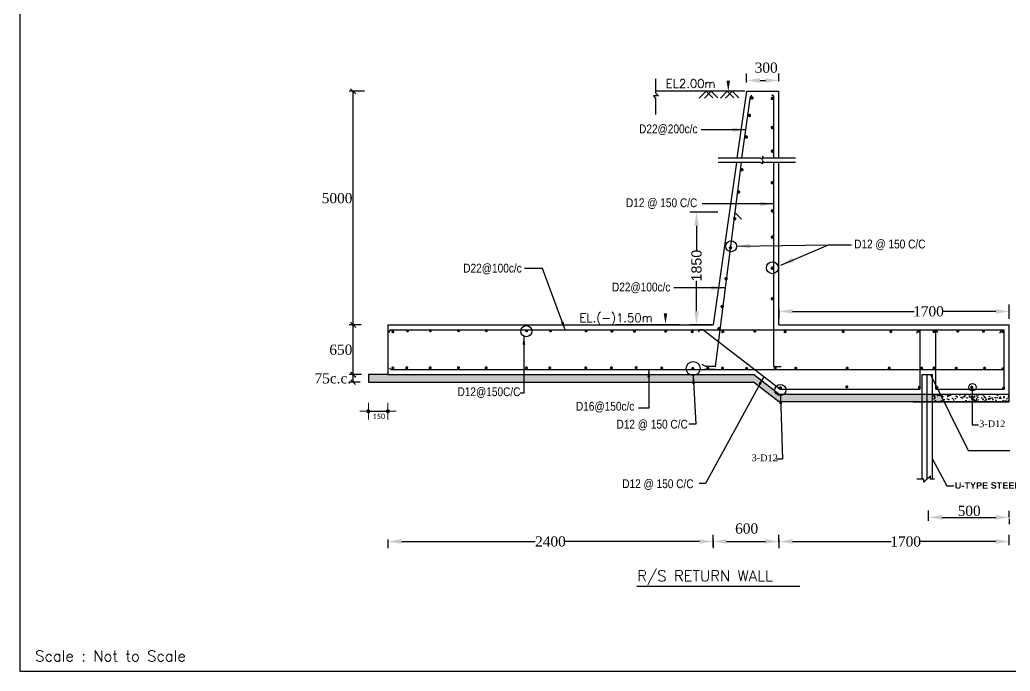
# Model space of a CAD drawing. Extents: x -298162 to 1078160, y -513173 to -216568.
# Drawn here: x 353151 to 367770, y -288802 to -279196 of the extents above; entities that cross this region are included whole.
import ezdxf

# ---------------------------------------------------------------- set-up
doc = ezdxf.new("R2010")
doc.units = 0
doc.header["$MEASUREMENT"] = 0
doc.layers.get('0').update_dxf_attribs({"linetype": 'CONTINUOUS'})
doc.layers.get('DEFPOINTS').update_dxf_attribs({"linetype": 'CONTINUOUS'})
doc.layers.add('Dim', color=7, linetype='CONTINUOUS', lineweight=9)
for name, color, linetype in [('LINE', 7, 'CONTINUOUS'), ('SLOPEEARTH', 3, 'CONTINUOUS'), ('TEXT', 10, 'CONTINUOUS')]:
    doc.layers.add(name, color=color, linetype=linetype)
doc.styles.add('ARIAL', font='ARIALN.TTF')
doc.styles.add('Arial-20', font='arial.ttf')
doc.styles.add('BIG', font='ROMANT.SHX')
doc.styles.add('cb', font='calibri.ttf')
doc.styles.get("Standard").update_dxf_attribs({"font": 'times.ttf', "height": 250})
doc.styles.add('style1', font='times.ttf')
doc.styles.add('sum', font='arialbd.ttf')
doc.dimstyles.new('3', dxfattribs={"dimtxt": 225, "dimasz": 350, "dimexe": 100, "dimexo": 25, "dimgap": 9, "dimtad": 0, "dimdec": 0, "dimzin": 0, "dimdsep": 46, "dimtxsty": 'Standard', "dimcen": 0, "dimclrt": 256, "dimadec": 0, "dimazin": 0, "dimtfac": 1, "dimtdec": 0, "dimtofl": 0, "dimtmove": 2, "dimatfit": 3, "dimfxl": 1, "dimtolj": 1, "dimtzin": 0, "dimarcsym": 0})
doc.dimstyles.new('FAHIM', dxfattribs={"dimscale": 0.6, "dimtxt": 150, "dimasz": 0.25, "dimexe": 0.18, "dimexo": 0.0625, "dimgap": 5, "dimtad": 1, "dimdec": 0, "dimrnd": 1, "dimzin": 12, "dimdsep": 46, "dimtxsty": 'cb', "dimblk1": 'FAHIM', "dimblk2": 'FAHIM', "dimsah": 1, "dimcen": -0.09, "dimse1": 1, "dimse2": 1, "dimclrd": 7, "dimclrt": 7, "dimadec": 0, "dimazin": 0, "dimtfac": 0.01, "dimtdec": 0, "dimtmove": 2, "dimatfit": 3, "dimldrblk": 'FAHIM', "dimfxl": 1, "dimtolj": 1, "dimtzin": 12, "dimarcsym": 0})
doc.dimstyles.new('Oblique', dxfattribs={"dimtxt": 75, "dimasz": 75, "dimexe": 60, "dimexo": 60, "dimgap": 25, "dimtad": 2, "dimtih": 1, "dimtoh": 1, "dimdec": 0, "dimzin": 0, "dimdsep": 46, "dimtxsty": 'Standard', "dimblk": 'OBLIQUE', "dimcen": 0, "dimadec": 0, "dimazin": 0, "dimtfac": 1, "dimtdec": 0, "dimtofl": 0, "dimtmove": 0, "dimatfit": 3, "dimldrblk": 'NONE', "dimfxl": 1, "dimtolj": 1, "dimtzin": 0, "dimarcsym": 0})
doc.dimstyles.get("Standard").update_dxf_attribs({"dimtxt": 75, "dimasz": 75, "dimexe": 60, "dimexo": 60, "dimgap": 100, "dimtad": 1, "dimdec": 0, "dimzin": 0, "dimdsep": 46, "dimtxsty": 'style1', "dimcen": 0.09, "dimclrd": 5, "dimclre": 5, "dimadec": 0, "dimazin": 0, "dimtfac": 1, "dimtdec": 0, "dimtofl": 0, "dimtmove": 0, "dimatfit": 3, "dimfxl": 1, "dimtolj": 1, "dimtzin": 0, "dimarcsym": 0})

# ---------------------------------------------------------------- blocks, each defined once
blk = doc.blocks.new('_Oblique')
at = {"color": 0, "linetype": 'ByBlock', "lineweight": -2}
blk.add_line((-0.5, -0.5), (0.5, 0.5), dxfattribs=at)
blk = doc.blocks.new('*D62')
at = {"layer": 'DEFPOINTS', "color": 0, "lineweight": -2}
for p in [(358072, -283694), (358249, -283694), (358253, -284429)]:
    blk.add_point(p, dxfattribs=at)
at = {"layer": 'LINE', "color": 0, "lineweight": -2}
for p, q in [((358189, -283694), (358012, -283694)), ((358072, -284429), (358072, -283694)), ((358193, -284429), (358012, -284429))]:
    blk.add_line(p, q, dxfattribs=at)
at = {"layer": 'LINE', "color": 0, "lineweight": -2, "xscale": 75, "yscale": 75, "zscale": 75}
for p, rotation in [((358072, -283694), 90), ((358072, -284429), 270)]:
    blk.add_blockref('_Oblique', p, dxfattribs=dict(at, rotation=rotation))
at = {"layer": 'LINE', "color": 0, "insert": (357890, -284062), "char_height": 250, "attachment_point": 5}
blk.add_mtext('\\A1;{\\H0.6x;650}', dxfattribs=at)
blk = doc.blocks.new('_None')
blk = doc.blocks.new('*D63')
at = {"layer": 'DEFPOINTS', "color": 0, "lineweight": -2}
for p in [(364357, -283443), (367757, -283496), (367757, -283630)]:
    blk.add_point(p, dxfattribs=at)
at = {"layer": 'LINE', "color": 0, "lineweight": -2}
for p, q in [((367757, -283605), (367757, -283396)), ((364357, -283468), (364357, -283596)), ((364557, -283496), (366351, -283496)), ((367557, -283496), (366778, -283496))]:
    blk.add_line(p, q, dxfattribs=at)
for points in [[(364557, -283462), (364557, -283529), (364357, -283496)], [(367557, -283462), (367557, -283529), (367757, -283496)]]:
    blk.add_solid(points, dxfattribs=at)
at = {"layer": 'LINE', "insert": (366564, -283496), "char_height": 250, "attachment_point": 5}
blk.add_mtext('\\A1;{\\H0.6x;1700}', dxfattribs=at)
blk = doc.blocks.new('*D66')
at = {"layer": 'DEFPOINTS', "color": 0, "lineweight": -2}
for p in [(358072, -280250), (358300, -280250), (358249, -283694)]:
    blk.add_point(p, dxfattribs=at)
at = {"layer": 'LINE', "color": 0, "lineweight": -2}
for p, q in [((358240, -280250), (358012, -280250)), ((358072, -283694), (358072, -280250)), ((358189, -283694), (358012, -283694))]:
    blk.add_line(p, q, dxfattribs=at)
at = {"layer": 'LINE', "color": 0, "lineweight": -2, "xscale": 75, "yscale": 75, "zscale": 75}
for p, rotation in [((358072, -280250), 90), ((358072, -283694), 270)]:
    blk.add_blockref('_Oblique', p, dxfattribs=dict(at, rotation=rotation))
at = {"layer": 'LINE', "color": 0, "insert": (357835, -281826), "char_height": 250, "attachment_point": 5}
blk.add_mtext('\\A1;{\\H0.6x;5000}', dxfattribs=at)
blk = doc.blocks.new('*D67')
at = {"layer": 'DEFPOINTS', "color": 0, "lineweight": -2}
for p in [(364357, -286837), (367757, -286890), (367757, -286968)]:
    blk.add_point(p, dxfattribs=at)
at = {"layer": 'LINE', "color": 0, "lineweight": -2}
for p, q in [((367757, -286943), (367757, -286790)), ((364357, -286862), (364357, -286990)), ((364557, -286890), (366013, -286890)), ((367557, -286890), (366440, -286890))]:
    blk.add_line(p, q, dxfattribs=at)
for points in [[(364557, -286856), (364557, -286923), (364357, -286890)], [(367557, -286856), (367557, -286923), (367757, -286890)]]:
    blk.add_solid(points, dxfattribs=at)
at = {"layer": 'LINE', "insert": (366227, -286890), "char_height": 250, "attachment_point": 5}
blk.add_mtext('\\A1;{\\H0.6x;1700}', dxfattribs=at)
blk = doc.blocks.new('*D68')
at = {"layer": 'DEFPOINTS', "color": 0, "lineweight": -2}
for p in [(366562, -286610), (367757, -286528), (367757, -286534)]:
    blk.add_point(p, dxfattribs=at)
at = {"layer": 'LINE', "color": 0, "lineweight": -2}
for p, q in [((366562, -286585), (366562, -286434)), ((366762, -286534), (367557, -286534)), ((367757, -286553), (367757, -286634))]:
    blk.add_line(p, q, dxfattribs=at)
for points in [[(366762, -286500), (366762, -286567), (366562, -286534)], [(367557, -286500), (367557, -286567), (367757, -286534)]]:
    blk.add_solid(points, dxfattribs=at)
at = {"layer": 'LINE', "insert": (367164, -286439), "char_height": 250, "attachment_point": 5}
blk.add_mtext('\\A1;{\\H0.6x;500}', dxfattribs=at)
blk = doc.blocks.new('*D69')
at = {"layer": 'DEFPOINTS', "color": 0, "lineweight": -2}
for p in [(358584, -286834), (358584, -286890), (363384, -286834)]:
    blk.add_point(p, dxfattribs=at)
at = {"layer": 'LINE', "color": 0, "lineweight": -2}
for p, q in [((358584, -286859), (358584, -286990)), ((358784, -286890), (360759, -286890)), ((363184, -286890), (361208, -286890)), ((363384, -286859), (363384, -286990))]:
    blk.add_line(p, q, dxfattribs=at)
for points in [[(358784, -286856), (358784, -286923), (358584, -286890)], [(363184, -286856), (363184, -286923), (363384, -286890)]]:
    blk.add_solid(points, dxfattribs=at)
at = {"layer": 'LINE', "insert": (360984, -286890), "char_height": 250, "attachment_point": 5}
blk.add_mtext('\\A1;{\\H0.6x;2400}', dxfattribs=at)
blk = doc.blocks.new('*D70')
at = {"layer": 'DEFPOINTS', "color": 0, "lineweight": -2}
for p in [(358066, -284429), (358072, -284429), (358230, -284541)]:
    blk.add_point(p, dxfattribs=at)
at = {"layer": 'LINE', "color": 0, "lineweight": -2}
for p, q in [((358072, -284541), (358072, -284429)), ((358123, -284429), (358129, -284429)), ((358173, -284541), (358015, -284541))]:
    blk.add_line(p, q, dxfattribs=at)
at = {"layer": 'LINE', "color": 0, "lineweight": -2, "xscale": 71.25, "yscale": 71.25, "zscale": 71.25}
for p, rotation in [((358072, -284429), 90), ((358072, -284541), 270)]:
    blk.add_blockref('_Oblique', p, dxfattribs=dict(at, rotation=rotation))
at = {"layer": 'LINE', "color": 0, "insert": (357772, -284485), "char_height": 250, "attachment_point": 5}
blk.add_mtext('\\A1;{\\H0.6x;75c.c.}', dxfattribs=at)
blk = doc.blocks.new('*D71')
at = {"layer": 'DEFPOINTS', "color": 0, "lineweight": -2}
for p in [(364357, -280090), (363879, -280146), (364357, -280125)]:
    blk.add_point(p, dxfattribs=at)
at = {"layer": 'LINE', "color": 0, "lineweight": -2}
for p, q in [((363879, -280121), (363879, -279990)), ((364079, -280090), (364157, -280090)), ((364357, -280100), (364357, -279990))]:
    blk.add_line(p, q, dxfattribs=at)
for points in [[(364079, -280056), (364079, -280123), (363879, -280090)], [(364157, -280056), (364157, -280123), (364357, -280090)]]:
    blk.add_solid(points, dxfattribs=at)
at = {"layer": 'LINE', "insert": (364169, -279903), "char_height": 250, "attachment_point": 5}
blk.add_mtext('\\A1;{\\H0.6x;300}', dxfattribs=at)
blk = doc.blocks.new('*D72')
at = {"layer": 'DEFPOINTS', "color": 0, "lineweight": -2}
for p in [(364357, -286890), (364357, -286925), (363384, -286990)]:
    blk.add_point(p, dxfattribs=at)
at = {"layer": 'LINE', "color": 0, "lineweight": -2}
for p, q in [((363384, -286965), (363384, -286790)), ((364357, -286900), (364357, -286790)), ((363584, -286890), (364157, -286890))]:
    blk.add_line(p, q, dxfattribs=at)
for points in [[(363584, -286856), (363584, -286923), (363384, -286890)], [(364157, -286856), (364157, -286923), (364357, -286890)]]:
    blk.add_solid(points, dxfattribs=at)
at = {"layer": 'LINE', "insert": (363880, -286699), "char_height": 250, "attachment_point": 5}
blk.add_mtext('\\A1;{\\H0.6x;600}', dxfattribs=at)
blk = doc.blocks.new('*D73')
at = {"layer": 'DEFPOINTS', "color": 0, "lineweight": -2}
for p in [(363140, -282033), (363482, -282033), (363384, -283694)]:
    blk.add_point(p, dxfattribs=at)
at = {"layer": 'LINE', "color": 0, "lineweight": -2}
for p, q in [((363457, -282033), (363040, -282033)), ((363140, -282233), (363140, -282595)), ((363140, -283494), (363140, -283047)), ((363359, -283694), (363040, -283694))]:
    blk.add_line(p, q, dxfattribs=at)
for points in [[(363107, -282233), (363174, -282233), (363140, -282033)], [(363107, -283494), (363174, -283494), (363140, -283694)]]:
    blk.add_solid(points, dxfattribs=at)
at = {"layer": 'LINE', "insert": (363140, -282821), "char_height": 150, "attachment_point": 5, "rotation": 90, "style": 'Arial-20'}
blk.add_mtext('\\A1;1850', dxfattribs=at)
blk = doc.blocks.new('FAHIM')
at = {"layer": 'Dim', "color": 7}
for p, q in [((-738, 0), (762, 0)), ((0, -750), (0, 750))]:
    blk.add_line(p, q, dxfattribs=at)
at = {"layer": 'Dim', "color": 7, "const_width": 150}
blk.add_lwpolyline([(-75, 0, 1), (75, 0, 1)], format="xyb", close=True, dxfattribs=at)
at = {"layer": 'Dim', "color": 7}
for points in [[(-148, -2, 1), (152, -2, 1)], [(-147, -1, 1), (153, -1, 1)]]:
    blk.add_lwpolyline(points, format="xyb", close=True, dxfattribs=at)
blk = doc.blocks.new('*D74')
at = {"layer": 'DEFPOINTS', "color": 0, "linetype": 'ByBlock', "lineweight": -2}
for p in [(358296, -284541), (358584, -284541), (358584, -284968)]:
    blk.add_point(p, dxfattribs=at)
at = {"layer": 'LINE', "color": 7, "linetype": 'ByBlock', "lineweight": -2}
blk.add_line((358297, -284968), (358583, -284968), dxfattribs=at)
at = {"layer": 'LINE', "color": 7, "linetype": 'ByBlock', "lineweight": -2, "xscale": 0.162, "yscale": 0.162, "zscale": 0.162, "rotation": 180}
blk.add_blockref('FAHIM', (358296, -284968), dxfattribs=at)
at = {"layer": 'LINE', "color": 7, "linetype": 'ByBlock', "lineweight": -2, "xscale": 0.162, "yscale": 0.162, "zscale": 0.162}
blk.add_blockref('FAHIM', (358584, -284968), dxfattribs=at)
at = {"layer": 'LINE', "color": 7, "linetype": 'ByBlock', "lineweight": -2, "insert": (358452, -285045), "char_height": 180, "attachment_point": 5, "style": 'cb'}
blk.add_mtext('\\A1;{\\H0.4333x;150}', dxfattribs=at)

msp = doc.modelspace()

# ---------------------------------------------------------------- hatches: boundary and pattern name
at = {"layer": 'LINE', "linetype": 'ByBlock', "lineweight": -2}
h = msp.add_hatch(dxfattribs=at)
h.set_pattern_fill('AR-CONC', color=0, scale=20, style=0)
h.set_pattern_definition([(50, (0, -280873.34), (143.452037, -12.550427), [15, -165]), (355, (0, -280873.34), (-27.750267, 150.438427), [12, -132]), (100.4514, (11.95, -280874.39), (115.701876, 137.88791), [12.74804, -140.22842]), (46.1842, (0, -280833.34), (213.44821, -33.1038), [22.5, -247.5]), (96.6356, (17.79, -280836.1), (186.93254, 194.82357), [19.12206, -210.3426]), (351.1842, (0, -280833.34), (186.93239, 194.82372), [18, -198]), (21, (20, -280843.34), (119.38141, -80.52378), [15, -165]), (326, (20, -280843.34), (48.663066, 145.03001), [12, -132]), (71.4514, (29.95, -280850.05), (168.044526, 64.5061), [12.74804, -140.22842]), (37.5, (0, -280873.34), (2.431971, 66.578771), [0, -130.4, 0, -134, 0, -132.5]), (7.5, (0, -280873.34), (52.613907, 78.882342), [0, -76.4, 0, -127.4, 0, -50.5]), (327.5, (-44.6, -280873.34), (106.764487, -4.510974), [0, -50, 0, -156, 0, -207]), (317.5, (-64.6, -280873.34), (116.637234, 20.020996), [0, -65, 0, -103.6, 0, -147])])
h.paths.add_polyline_path([(358296.482, -284541.495), (363981.634, -284541.495), (364356.634, -284829.157), (366776.634, -284829.157), (366776.634, -284716.657), (364356.634, -284716.657), (363981.634, -284428.995), (358296.482, -284428.995)])
h = msp.add_hatch(dxfattribs=at)
h.set_pattern_fill('AR-CONC', color=0, scale=20, style=0)
h.set_pattern_definition([(50, (0, 0), (143.452037, -12.550427), [15, -165]), (355, (0, 0), (-27.750267, 150.438427), [12, -132]), (100.4514, (11.95, -1.05), (115.701876, 137.88791), [12.74804, -140.228422]), (46.1842, (0, 40), (213.44821, -33.1038), [22.5, -247.5]), (96.6356, (17.79, 37.24), (186.93254, 194.82357), [19.12206, -210.3426]), (351.1842, (0, 40), (186.93239, 194.82372), [18, -198]), (21, (20, 30), (119.38141, -80.523778), [15, -165]), (326, (20, 30), (48.663066, 145.03001), [12, -132]), (71.4514, (29.95, 23.29), (168.044526, 64.5061), [12.74804, -140.228422]), (37.5, (0, 0), (2.431971, 66.578771), [0, -130.4, 0, -134, 0, -132.5]), (7.5, (0, 0), (52.613907, 78.882342), [0, -76.4, 0, -127.4, 0, -50.5]), (327.5, (-44.6, 0), (106.764487, -4.5109743), [0, -50, 0, -156, 0, -207]), (317.5, (-64.6, 0), (116.637234, 20.020996), [0, -65, 0, -103.6, 0, -147])])
h.paths.add_polyline_path([(367756.634, -284829.157), (367756.634, -284716.657), (366621.634, -284716.657), (366621.634, -284829.157)])

# ---------------------------------------------------------------- linework, layer by layer
at = {"layer": 'LINE', "color": 0}
for p, q in [((363051.628, -280248.807), (362529.266, -280248.807)), ((363852.848, -280248.807), (362952.848, -280248.807)), ((363878.634, -280249.926), (363736.794, -281236.729)), ((363810.44, -281236.729), (363936.535, -280324.926)), ((363878.634, -280249.926), (364356.634, -280249.926)), ((363936.535, -280324.926), (363954.016, -280308.283)), ((364281.634, -280324.926), (364253.544, -280303.092)), ((364281.634, -281236.729), (364281.634, -280324.926)), ((364356.634, -281236.729), (364356.634, -280249.926)), ((363727.813, -281299.206), (363383.57, -283694.146)), ((363422.13, -284307.953), (363801.8, -281299.206)), ((364281.634, -284310.011), (364281.634, -281299.206)), ((364356.634, -283694.146), (364356.634, -281299.206)), ((363702.332, -282033.305), (363804.386, -282135.164)), ((358583.57, -283694.146), (363383.57, -283694.146)), ((358583.57, -283694.146), (358583.57, -284428.995)), ((362890.426, -283694.146), (361943.426, -283694.146)), ((364356.634, -283694.146), (367756.634, -283694.146)), ((367756.634, -284829.157), (367756.634, -283694.146)), ((358616.947, -283769.146), (363653.634, -283769.146)), ((363233.54, -283769.146), (363190.239, -283769.146)), ((364370.958, -284641.657), (363233.54, -283769.146)), ((363653.634, -283769.146), (366440.161, -283769.146)), ((366413.758, -283769.146), (366385.758, -283823.118)), ((366440.161, -283769.146), (367681.634, -283769.146)), ((366440.265, -284641.657), (366440.265, -283769.146)), ((366671.451, -284641.657), (366671.451, -283769.146)), ((366671.451, -283769.146), (366697.562, -283808.118)), ((367681.634, -284641.657), (367681.634, -283769.146)), ((364384.012, -284310.011), (364390.296, -284301.135)), ((358583.57, -284428.995), (363981.634, -284428.995)), ((364356.634, -284716.657), (363981.634, -284428.995)), ((366471.634, -285971.987), (366471.634, -284428.995)), ((366471.634, -284428.995), (366621.634, -284428.995)), ((366546.634, -285968.381), (366546.634, -284428.995)), ((366621.634, -285967.987), (366621.634, -284428.995)), ((366621.634, -285967.987), (366621.634, -284428.995)), ((358583.57, -284541.495), (363981.634, -284541.495)), ((364356.634, -284829.157), (363981.634, -284541.495)), ((364356.634, -284716.657), (367756.634, -284716.657)), ((364370.958, -284641.657), (366440.265, -284641.657)), ((366671.451, -284641.657), (367681.634, -284641.657)), ((367756.634, -284829.157), (364356.634, -284829.157)), ((366337.161, -284829.157), (366658.661, -284829.157)), ((366660.661, -284829.157), (367756.634, -284829.157)), ((367756.634, -286533.672), (367756.634, -286435.913))]:
    msp.add_line(p, q, dxfattribs=at)
at = {"layer": 'LINE', "color": 0, "linetype": 'ByBlock', "lineweight": -2}
for p, q in [((364086.331, -281236.729), (363458.482, -281236.729)), ((364111.474, -281257.402), (364086.331, -281236.729)), ((364112.174, -281208.569), (364111.474, -281257.402)), ((364133.807, -281236.729), (364112.174, -281208.569)), ((364602.592, -281236.729), (364133.807, -281236.729)), ((364086.331, -281299.206), (363458.482, -281299.206)), ((364111.474, -281319.879), (364086.331, -281299.206)), ((364112.174, -281271.045), (364111.474, -281319.879)), ((364133.807, -281299.206), (364112.174, -281271.045)), ((364602.592, -281299.206), (364133.807, -281299.206)), ((358616.947, -283769.146), (358592.207, -283809.303)), ((363190.239, -283769.146), (363166.087, -283798.477)), ((367646.582, -283769.146), (367611.789, -283818.229)), ((363277.947, -284307.953), (363221.461, -284280.224)), ((363422.13, -284307.953), (363277.947, -284307.953)), ((364281.634, -284310.011), (364384.012, -284310.011)), ((358625.947, -284353.995), (358610.591, -284332.764)), ((358625.947, -284353.995), (367681.634, -284353.995)), ((363415.763, -284353.995), (363260.021, -284353.995))]:
    msp.add_line(p, q, dxfattribs=at)
at = {"layer": 'LINE'}
msp.add_line((363431.431, -283694.146), (363431.431, -283694.146), dxfattribs=at)
at = {"layer": 'LINE', "color": 0}
msp.add_lwpolyline([(353151.327, -288801.995), (381612.973, -288801.995), (381612.973, -268675.545), (353151.327, -268675.545)], close=True, dxfattribs=at)
at = {"layer": 'LINE', "color": 0, "linetype": 'ByBlock', "lineweight": -2}
for points in [[(362534.471, -280064.559), (362534.471, -280270.678), (362579.126, -280316.054), (362506.828, -280316.226), (362534.471, -280357.942), (362534.471, -280590.805)], [(358583.57, -284428.995), (358296.482, -284428.995), (358296.482, -284541.495), (358583.57, -284541.495)]]:
    msp.add_lwpolyline(points, dxfattribs=at)
at = {"layer": 'LINE', "color": 0}
for points in [[(363379.666, -280346.18), (363282.67, -280246.948), (363180.666, -280350.18)], [(363454.423, -280348.039), (363357.426, -280248.807), (363255.423, -280352.039)], [(363690.666, -280346.18), (363593.67, -280246.948), (363491.666, -280350.18)], [(363765.423, -280348.039), (363668.426, -280248.807), (363566.423, -280352.039)], [(366653.926, -285967.987), (366594.926, -285967.987), (366594.926, -285922.987), (366494.926, -286016.987), (366494.926, -285971.987), (366391.926, -285971.987)]]:
    msp.add_lwpolyline(points, dxfattribs=at)
for points, const_width in [([(363942.458, -280346.812, 1), (363957.458, -280346.812, 1)], 30.24), ([(363946.883, -280347.867, 1), (363967.883, -280347.867, 1)], 30.24), ([(364249.143, -280355.839, 1), (364270.143, -280355.839, 1)], 30.24), ([(364258.168, -280351.373, 1), (364273.168, -280351.373, 1)], 30.24), ([(363910.042, -280607.202, 1), (363931.042, -280607.202, 1)], 30.24), ([(364249.535, -280784.643, 1), (364270.535, -280784.643, 1)], 30.24), ([(364260.035, -280784.643, 1), (364275.035, -280784.643, 1)], 30.24), ([(363864.756, -280925.089, 1), (363885.756, -280925.089, 1)], 30.24), ([(363860.331, -280924.031, 1), (363875.331, -280924.031, 1)], 15), ([(364250.48, -281133.034, 1), (364271.48, -281133.034, 1)], 30.24), ([(364259.776, -281128.958, 1), (364274.776, -281128.958, 1)], 15), ([(363798.222, -281406.942, 1), (363819.222, -281406.942, 1)], 30.24), ([(363793.797, -281405.886, 1), (363808.797, -281405.886, 1)], 15), ([(364247.936, -281597.423, 1), (364268.936, -281597.423, 1)], 30.24), ([(364258.034, -281595.001, 1), (364273.034, -281595.001, 1)], 15), ([(363749.591, -281735.446, 1), (363770.591, -281735.446, 1)], 30.24), ([(363745.166, -281734.39, 1), (363760.166, -281734.39, 1)], 15), ([(364249.321, -282013.053, 1), (364270.321, -282013.053, 1)], 30.24), ([(364252.321, -282005.553, 1), (364267.321, -282005.553, 1)], 15), ([(363693.133, -282128.896, 1), (363714.133, -282128.896, 1)], 30.24), ([(363688.708, -282127.837, 1), (363703.708, -282127.837, 1)], 15), ([(364249.321, -282401.553, 1), (364270.321, -282401.553, 1)], 30.24), ([(364252.321, -282401.553, 1), (364267.321, -282401.553, 1)], 15), ([(363631.286, -282559.295, 1), (363652.286, -282559.295, 1)], 30.24), ([(363626.786, -282559.295, 1), (363641.786, -282559.295, 1)], 15), ([(364249.321, -282859.053, 1), (364270.321, -282859.053, 1)], 30.24), ([(364252.321, -282851.553, 1), (364267.321, -282851.553, 1)], 15), ([(363566.273, -283015.26, 1), (363587.273, -283015.26, 1)], 30.24), ([(363561.848, -283014.2, 1), (363576.848, -283014.2, 1)], 15), ([(364249.321, -283309.053, 1), (364270.321, -283309.053, 1)], 30.24), ([(364252.321, -283301.553, 1), (364267.321, -283301.553, 1)], 15), ([(363508.609, -283424.661, 1), (363529.609, -283424.661, 1)], 30.24), ([(363504.184, -283423.603, 1), (363519.184, -283423.603, 1)], 15), ([(363459.034, -283749.505, 1), (363481.534, -283749.505, 1)], 22.5), ([(363455.568, -283751.553, 1), (363470.568, -283751.553, 1)], 15), ([(358646.596, -283795.414, 1), (358669.096, -283795.414, 1)], 22.5), ([(358650.326, -283787.914, 1), (358665.326, -283787.914, 1)], 15), ([(358864.413, -283782.348, 1), (358886.913, -283782.348, 1)], 22.5), ([(358860.663, -283782.332, 1), (358875.663, -283782.332, 1)], 15), ([(359199.917, -283780.396, 1), (359222.417, -283780.396, 1)], 22.5), ([(359196.167, -283780.379, 1), (359211.167, -283780.379, 1)], 15), ([(359616.861, -283780.396, 1), (359639.361, -283780.396, 1)], 22.5), ([(359613.111, -283780.379, 1), (359628.111, -283780.379, 1)], 15), ([(360026.232, -283780.396, 1), (360048.732, -283780.396, 1)], 22.5), ([(360022.482, -283780.379, 1), (360037.482, -283780.379, 1)], 15), ([(360620.495, -283782.348, 1), (360642.995, -283782.348, 1)], 22.5), ([(360616.745, -283782.332, 1), (360631.745, -283782.332, 1)], 15), ([(360973.094, -283782.348, 1), (360995.594, -283782.348, 1)], 22.5), ([(360969.344, -283782.332, 1), (360984.344, -283782.332, 1)], 15), ([(361499.439, -283782.348, 1), (361521.939, -283782.348, 1)], 22.5), ([(361495.689, -283782.332, 1), (361510.689, -283782.332, 1)], 15), ([(361880.325, -283787.914, 1), (361902.825, -283787.914, 1)], 22.5), ([(361876.575, -283787.914, 1), (361891.575, -283787.914, 1)], 15), ([(362213.196, -283789.832, 1), (362235.696, -283789.832, 1)], 22.5), ([(362216.946, -283782.332, 1), (362231.946, -283782.332, 1)], 15), ([(362673.219, -283787.914, 1), (362695.719, -283787.914, 1)], 22.5), ([(362669.469, -283787.914, 1), (362684.469, -283787.914, 1)], 15), ([(363066.055, -283795.414, 1), (363088.555, -283795.414, 1)], 22.5), ([(363069.805, -283787.914, 1), (363084.805, -283787.914, 1)], 15), ([(363516.055, -283795.414, 1), (363538.555, -283795.414, 1)], 22.5), ([(363519.805, -283787.914, 1), (363534.805, -283787.914, 1)], 15), ([(363987.304, -283787.914, 1), (364009.804, -283787.914, 1)], 22.5), ([(364435.719, -283795.414, 1), (364458.219, -283795.414, 1)], 22.5), ([(364439.469, -283787.914, 1), (364454.469, -283787.914, 1)], 15), ([(365292.599, -283793.048, 1), (365315.099, -283793.048, 1)], 22.5), ([(365997.844, -283793.048, 1), (366020.344, -283793.048, 1)], 22.5), ([(366415.081, -283787.914, 1), (366437.581, -283787.914, 1)], 22.5), ([(366426.331, -283787.914, 1), (366441.331, -283787.914, 1)], 15), ([(366633.581, -283795.414, 1), (366656.081, -283795.414, 1)], 22.5), ([(366637.331, -283787.914, 1), (366652.331, -283787.914, 1)], 15), ([(366983.668, -283787.914, 1), (367006.168, -283787.914, 1)], 22.5), ([(367364.653, -283787.914, 1), (367387.153, -283787.914, 1)], 22.5), ([(367651.239, -283795.414, 1), (367673.739, -283795.414, 1)], 22.5), ([(367655.026, -283787.914, 1), (367670.026, -283787.914, 1)], 15), ([(358645.83, -284330.557, 1), (358668.33, -284330.557, 1)], 22.5), ([(358650.326, -284338.019, 1), (358665.326, -284338.019, 1)], 15), ([(358852.185, -284328.581, 1), (358874.685, -284328.581, 1)], 22.5), ([(358855.935, -284336.081, 1), (358870.935, -284336.081, 1)], 15), ([(359197.173, -284326.629, 1), (359219.673, -284326.629, 1)], 22.5), ([(359200.923, -284334.129, 1), (359215.923, -284334.129, 1)], 15), ([(359614.118, -284326.629, 1), (359636.618, -284326.629, 1)], 22.5), ([(359617.868, -284334.129, 1), (359632.868, -284334.129, 1)], 15), ([(360023.489, -284326.629, 1), (360045.989, -284326.629, 1)], 22.5), ([(360027.239, -284334.129, 1), (360042.239, -284334.129, 1)], 15), ([(360617.751, -284328.581, 1), (360640.251, -284328.581, 1)], 22.5), ([(360621.501, -284336.081, 1), (360636.501, -284336.081, 1)], 15), ([(360961.566, -284328.581, 1), (360984.066, -284328.581, 1)], 22.5), ([(360965.316, -284336.081, 1), (360980.316, -284336.081, 1)], 15), ([(361493.073, -284328.581, 1), (361515.573, -284328.581, 1)], 22.5), ([(361496.823, -284336.081, 1), (361511.823, -284336.081, 1)], 15), ([(361871.85, -284328.645, 1), (361894.35, -284328.645, 1)], 22.5), ([(361876.575, -284336.081, 1), (361891.575, -284336.081, 1)], 15), ([(362238.036, -284325.027, 1), (362260.536, -284325.027, 1)], 22.5), ([(362242.946, -284332.437, 1), (362257.946, -284332.437, 1)], 15), ([(362614.559, -284330.67, 1), (362637.059, -284330.67, 1)], 22.5), ([(362619.805, -284338.019, 1), (362634.805, -284338.019, 1)], 15), ([(363073.555, -284338.019, 1), (363096.055, -284338.019, 1)], 22.5), ([(363069.805, -284338.019, 1), (363084.805, -284338.019, 1)], 15), ([(363294.213, -284331.611, 1), (363316.713, -284331.611, 1)], 22.5), ([(363290.463, -284331.611, 1), (363305.463, -284331.611, 1)], 15), ([(363512.243, -284331.56, 1), (363534.743, -284331.56, 1)], 22.5), ([(363519.805, -284338.019, 1), (363534.805, -284338.019, 1)], 15), ([(363868.673, -284338.019, 1), (363891.173, -284338.019, 1)], 22.5), ([(363864.923, -284338.019, 1), (363879.923, -284338.019, 1)], 15), ([(364290.202, -284332.524, 1), (364312.702, -284332.524, 1)], 22.5), ([(364288.848, -284338.019, 1), (364303.848, -284338.019, 1)], 15), ([(364592.975, -284333.478, 1), (364615.475, -284333.478, 1)], 22.5), ([(364589.225, -284333.478, 1), (364604.225, -284333.478, 1)], 15), ([(365352.876, -284333.478, 1), (365375.376, -284333.478, 1)], 22.5), ([(365349.126, -284333.478, 1), (365364.126, -284333.478, 1)], 15), ([(365972.784, -284333.478, 1), (365995.284, -284333.478, 1)], 22.5), ([(365969.034, -284333.478, 1), (365984.034, -284333.478, 1)], 15), ([(366452.386, -284333.478, 1), (366474.886, -284333.478, 1)], 22.5), ([(366448.636, -284333.478, 1), (366463.636, -284333.478, 1)], 15), ([(366633.581, -284330.519, 1), (366656.081, -284330.519, 1)], 22.5), ([(366637.331, -284338.019, 1), (366652.331, -284338.019, 1)], 15), ([(366962.628, -284333.478, 1), (366985.128, -284333.478, 1)], 22.5), ([(366958.878, -284333.478, 1), (366973.878, -284333.478, 1)], 15), ([(367380.617, -284333.478, 1), (367403.117, -284333.478, 1)], 22.5), ([(367376.867, -284333.478, 1), (367391.867, -284333.478, 1)], 15), ([(367649.871, -284345.387, 1), (367672.371, -284345.387, 1)], 22.5), ([(367655.026, -284338.019, 1), (367670.026, -284338.019, 1)], 15), ([(364368.257, -284621.304, 1), (364390.757, -284621.304, 1)], 22.5), ([(364370.702, -284628.69, 1), (364385.702, -284628.69, 1)], 15), ([(365347.779, -284609.473, 1), (365370.279, -284609.473, 1)], 22.5), ([(365344.029, -284609.473, 1), (365359.029, -284609.473, 1)], 15), ([(366417.906, -284616.386, 1), (366440.406, -284616.386, 1)], 22.5), ([(366417.51, -284622.637, 1), (366432.51, -284622.637, 1)], 15), ([(366678.446, -284618.932, 1), (366700.946, -284618.932, 1)], 22.5), ([(366682.196, -284626.432, 1), (366697.196, -284626.432, 1)], 15), ([(367191.681, -284614.006, 1), (367214.181, -284614.006, 1)], 22.5), ([(367662.575, -284626.432, 1), (367685.075, -284626.432, 1)], 22.5), ([(367658.825, -284626.432, 1), (367673.825, -284626.432, 1)], 15)]:
    msp.add_lwpolyline(points, format="xyb", close=True, dxfattribs=dict(at, const_width=const_width))
at = {"layer": 'LINE', "color": 0, "const_width": 20}
msp.add_lwpolyline([(364665.767, -287552.498), (362254.74, -287552.498)], dxfattribs=at)
at = {"layer": 'LINE', "color": 0}
for centre, radius in [((363651.464, -282535.744), 80.646), ((364259.821, -282851.553), 88.698), ((360627.284, -283787.914), 82.103), ((363090.842, -284338.019), 101.603), ((364378.445, -284656.243), 81.804), ((367212.855, -284612.845), 54.811)]:
    msp.add_circle(centre, radius, dxfattribs=at)
at = {"layer": 'SLOPEEARTH', "color": 0}
for points in [[(363582.492, -280091.307), (363634.992, -280091.307), (363608.742, -280248.807)], [(362708.189, -283522.782), (362655.689, -283522.782), (362681.939, -283680.282)]]:
    msp.add_solid(points, dxfattribs=at)

# ---------------------------------------------------------------- texts
at = {"color": 0, "linetype": 'Continuous', "lineweight": -3, "insert": (366952.538, -286063.971), "char_height": 96, "width": 2296.63872, "attachment_point": 4, "style": 'sum'}
msp.add_mtext('U-TYPE STEEL SHEET PILE', dxfattribs=at)
at = {"layer": 'LINE', "color": 0}
for s, height, style, p in [('D22@200c/c', 130, 'ARIAL', (362292.297, -280869.412)), ('D12 @ 150 C/C', 130, 'ARIAL', (362098.321, -281958.718)), ('D22@100c/c', 130, 'ARIAL', (359697.311, -282922.85)), ('D22@100c/c', 130, 'ARIAL', (361891.786, -283201.696)), ('D12@150C/C', 130, 'ARIAL', (359612.139, -284745.803)), ('D16@150c/c', 130, 'ARIAL', (361360.01, -284960.013)), ('D12 @ 150 C/C', 130, 'ARIAL', (361958.611, -285224.714)), ('D12 @ 150 C/C', 130, 'ARIAL', (362043.521, -286102.39)), ('R/S RETURN WALL', 160, 'BIG', (362265.693, -287476.893)), ('Scale : Not to Scale', 160, 'BIG', (353379.519, -288658.764))]:
    msp.add_text(s, height=height, dxfattribs=dict(at, style=style)).set_placement(p)
at = {"layer": 'LINE', "color": 0, "style": 'ARIAL'}
msp.add_text('D12 @ 150 C/C', height=130, rotation=360, dxfattribs=at).set_placement((365466.277, -282567.377))
at = {"layer": 'LINE', "color": 0}
for p in [(367312.585, -285203.423), (363953.004, -285705.378)]:
    msp.add_text('3-D12', height=100, dxfattribs=at).set_placement(p)
at = {"layer": 'TEXT', "color": 0, "style": 'BIG'}
for s, p in [('EL2.00m', (362685.442, -280199.431)), ('EL.(-)1.50m', (361412.852, -283654.229))]:
    msp.add_text(s, height=126, dxfattribs=at).set_placement(p)

# ---------------------------------------------------------------- dimensions: what is measured, and where the dimension line sits
at = {"layer": 'LINE', "color": 0}
for base, p1, p2, angle, text, dimstyle, override, picture, middle in [((364356.634, -280089.679), (363878.634, -280146.062), (364356.634, -280125.02), 180, '{\\H0.6x;300}', '3', {"dimtxt": 150, "dimasz": 200}, '*D71', (364169.134, -279902.917)), ((363140.217, -282033.305), (363383.57, -283694.146), (363481.945, -282033.305), 90, '1850', '3', {"dimtxt": 150, "dimasz": 200, "dimtxsty": 'Arial-20'}, '*D73', (363140.217, -282820.85)), ((367756.634, -283495.806), (364356.634, -283442.753), (367756.634, -283629.568), 180, '{\\H0.6x;1700}', '3', {"dimtxt": 150, "dimasz": 200}, '*D63', (366564.063, -283495.806)), ((358072.074, -284428.846), (358229.967, -284541.346), (358065.711, -284428.846), 270, '{\\H0.6x;75c.c.}', 'Oblique', {"dimscale": 0.95, "dimtxt": 65, "dimgap": 50}, '*D70', (358072.074, -284485.096)), ((367756.634, -286533.672), (366561.634, -286609.897), (367756.634, -286528.082), 180, '{\\H0.6x;500}', '3', {"dimtxt": 150, "dimasz": 200}, '*D68', (367164.016, -286438.758)), ((364356.634, -286889.649), (363383.57, -286989.649), (364356.634, -286924.99), 180, '{\\H0.6x;600}', '3', {"dimtxt": 150, "dimasz": 200}, '*D72', (363879.579, -286698.968)), ((367756.634, -286889.667), (364356.634, -286836.615), (367756.634, -286967.737), 180, '{\\H0.6x;1700}', '3', {"dimtxt": 150, "dimasz": 200}, '*D67', (366226.502, -286889.667))]:
    dim = msp.add_linear_dim(base=base, p1=p1, p2=p2, angle=angle, text=text, dimstyle=dimstyle, override=override, dxfattribs=at)
    dim.commit()
    dim.dimension.update_dxf_attribs({"geometry": picture, "text_midpoint": middle, "dimtype": 160})
for base, p1, p2, text, picture, middle in [((358072.223, -280249.926), (358248.744, -283694.146), (358300.46, -280249.926), '{\\H0.6x;5000}', '*D66', (358072.223, -281825.526)), ((358072.223, -283694.146), (358252.5, -284428.995), (358248.744, -283694.146), '{\\H0.6x;650}', '*D62', (358072.223, -284061.571))]:
    dim = msp.add_linear_dim(base=base, p1=p1, p2=p2, angle=270, text=text, dimstyle='Oblique', dxfattribs=at)
    dim.commit()
    dim.dimension.update_dxf_attribs({"geometry": picture, "text_midpoint": middle, "dimtype": 160})
at = {"layer": 'LINE', "color": 0, "linetype": 'ByBlock', "lineweight": -2}
dim = msp.add_linear_dim(base=(358583.57, -284967.979), p1=(358296.482, -284541.495), p2=(358583.57, -284541.495), angle=180, text='{\\H0.4333x;150}', dimstyle='FAHIM', override={"dimtxt": 300, "dimasz": 0.27, "dimgap": 10}, dxfattribs=at)
dim.commit()
dim.dimension.update_dxf_attribs({"geometry": '*D74', "text_midpoint": (358451.706, -285044.665), "dimtype": 160})
at = {"layer": 'LINE', "color": 0}
dim = msp.add_linear_dim(base=(358583.57, -286889.649), p1=(363383.57, -286834.498), p2=(358583.57, -286834.498), angle=180, text='{\\H0.6x;2400}', dimstyle='3', override={"dimtxt": 150, "dimasz": 200}, dxfattribs=at)
dim.commit()
dim.dimension.update_dxf_attribs({"geometry": '*D69', "text_midpoint": (360983.57, -286889.649)})

# ---------------------------------------------------------------- leaders
at = {"color": 0, "linetype": 'Continuous', "lineweight": -3}
for points in [[(366594.818, -284428.995), (367151.684, -285545.939), (367763.493, -285545.26)], [(366623.184, -285673.731), (366836.877, -286070.305), (366938.155, -286070.305)]]:
    msp.add_leader(points, dimstyle='Standard', override={"dimasz": 50, "dimclrd": 0}, dxfattribs=at)
at = {"layer": 'LINE', "color": 0}
for points, override in [([(363868.505, -280816.855), (363207.141, -280816.855)], {"dimasz": 200, "dimgap": 9, "dimtad": 0}), ([(364281.634, -281911.137), (363225.426, -281911.137)], {"dimasz": 200}), ([(363732.11, -282535.744), (365087.843, -282513.137)], {"dimasz": 200}), ([(364383.773, -282813.933), (365087.843, -282513.137), (365428.843, -282513.137)], {"dimasz": 200}), ([(361202.07, -283769.146), (360868.095, -282862.679), (360601.416, -282862.679)], {"dimasz": 125}), ([(363556.45, -283149.139), (362806.631, -283149.139)], {"dimasz": 200, "dimgap": 9, "dimtad": 0}), ([(360591.641, -283861.877), (360591.641, -284699.803), (360538.562, -284699.803)], {"dimasz": 125}), ([(362434.42, -284345.716), (362434.42, -284922.286), (362283.313, -284922.286)], {"dimasz": 125}), ([(363090.842, -284439.622), (363127.426, -285159.987), (363025.426, -285159.987)], {"dimasz": 125}), ([(364132.429, -284458.996), (363272.032, -286033.58), (363179.032, -286033.58)], {"dimasz": 125}), ([(364378.445, -284738.047), (364409.541, -285675.754), (364318.78, -285675.754)], {"dimasz": 125}), ([(367209.441, -284671.899), (367209.441, -285171.203), (367300.656, -285170.895)], {"dimasz": 125})]:
    msp.add_leader(points, dimstyle='3', override=override, dxfattribs=at)

doc.saveas('drawing.dxf')
